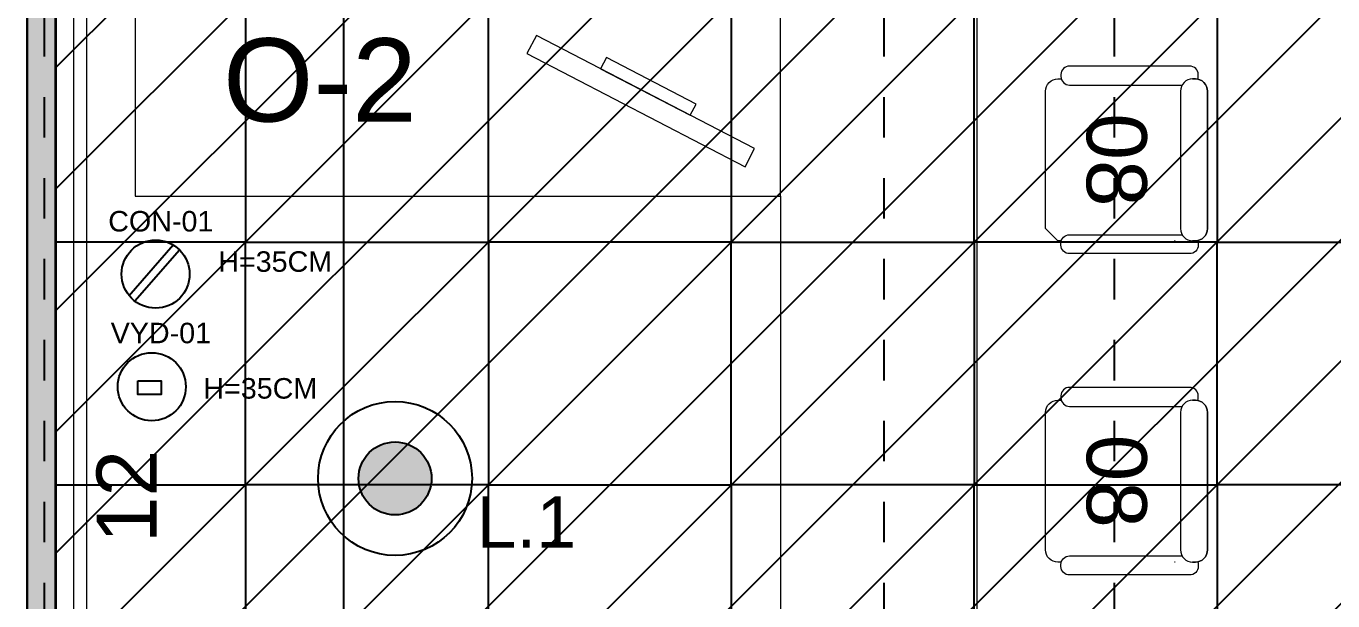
# Model space of a CAD drawing. Header units: millimetres. Extents: x 1966.2 to 2014.6, y 1502.1 to 1522.8.
# Drawn here: x 1995.432 to 1998.66, y 1516.287 to 1517.707 of the extents above; entities that cross this region are included whole.
import ezdxf

# ---------------------------------------------------------------- set-up
doc = ezdxf.new("R2010")
doc.units = ezdxf.units.MM
doc.linetypes.add('ACAD_ISO03W100', pattern=[30, 12, -18])
for name, color, linetype, lineweight in [('CONTACTOS', 40, 'Continuous', 18), ('LUMINARIAS', 3, 'Continuous', 18), ('MUEBLES', 252, 'Continuous', 18), ('MURO TABLAROKA', 253, 'Continuous', 25)]:
    doc.layers.add(name, color=color, linetype=linetype, lineweight=lineweight)
for name, color, linetype in [('COTAS', 252, 'Continuous'), ('EJES', 254, 'ACAD_ISO03W100'), ('MEDIDAS', 252, 'Continuous'), ('PISO 60X60', 1, 'Continuous'), ('TIPO DE MURO', 30, 'Continuous')]:
    doc.layers.add(name, color=color, linetype=linetype)
doc.layers.add('PLAFON LISO', color=4, linetype='Continuous', plot=False)
doc.styles.get("Standard").update_dxf_attribs({"font": 'arial.ttf'})
doc.dimstyles.get("Standard").update_dxf_attribs({"dimtxt": 0.13, "dimasz": 0.1, "dimexe": 0.18, "dimexo": 0.0625, "dimgap": 0.09, "dimtad": 0, "dimtih": 1, "dimtoh": 1, "dimzin": 0, "dimdsep": 46, "dimtxsty": 'Standard', "dimcen": 0.09, "dimadec": 0, "dimazin": 0, "dimtfac": 1, "dimtofl": 0, "dimtmove": 0, "dimatfit": 3, "dimfxl": 1, "dimtolj": 1, "dimtzin": 0, "dimarcsym": 0})

# ---------------------------------------------------------------- blocks, each defined once
blk = doc.blocks.new('*D13')
at = {"layer": 'Defpoints', "color": 0, "lineweight": -3, "transparency": 16777216}
for p in [(1995.2533, 1518.5073), (1995.4339, 1518.5073), (1995.4339, 1511.6885)]:
    blk.add_point(p, dxfattribs=at)
at = {"layer": 'MEDIDAS', "color": 0, "lineweight": -2, "transparency": 16777216}
for p, q in [((1995.3714, 1518.5073), (1995.0733, 1518.5073)), ((1995.2533, 1518.4073), (1995.2533, 1515.2525)), ((1995.2533, 1511.7885), (1995.2533, 1514.9397)), ((1995.3714, 1511.6885), (1995.0733, 1511.6885))]:
    blk.add_line(p, q, dxfattribs=at)
at = {"layer": 'MEDIDAS', "color": 0, "lineweight": -3, "transparency": 16777216}
for points in [[(1995.2366, 1518.4073), (1995.27, 1518.4073), (1995.2533, 1518.5073)], [(1995.2366, 1511.7885), (1995.27, 1511.7885), (1995.2533, 1511.6885)]]:
    blk.add_solid(points, dxfattribs=at)
at = {"layer": 'MEDIDAS', "color": 0, "lineweight": -3, "transparency": 16777216, "insert": (1995.2533, 1515.0961), "char_height": 0.13, "attachment_point": 5}
blk.add_mtext('\\A1;6.82', dxfattribs=at)
blk = doc.blocks.new('PISO')
at = {"layer": 'PISO 60X60', "lineweight": -3}
blk.add_line((1978.129, 1520.2635), (1978.129, 1511.2085), dxfattribs=at)
for points in [[(1978.129, 1517.7735), (1978.5977, 1517.7735), (1978.5977, 1517.1735), (1978.129, 1517.1735)], [(1978.129, 1516.5735), (1978.5977, 1516.5735), (1978.5977, 1517.1735), (1978.129, 1517.1735)], [(1978.129, 1516.5735), (1978.5977, 1516.5735), (1978.5977, 1515.9735), (1978.129, 1515.9735)]]:
    blk.add_lwpolyline(points, dxfattribs=at)
for points in [[(1978.5977, 1517.1735), (1979.1977, 1517.1735), (1979.1977, 1517.7735), (1978.5977, 1517.7735)], [(1979.7977, 1517.1735), (1979.1977, 1517.1735), (1979.1977, 1517.7735), (1979.7977, 1517.7735)], [(1979.7977, 1517.1735), (1980.3977, 1517.1735), (1980.3977, 1517.7735), (1979.7977, 1517.7735)], [(1980.9977, 1517.1735), (1980.3977, 1517.1735), (1980.3977, 1517.7735), (1980.9977, 1517.7735)], [(1980.9977, 1517.1735), (1981.5977, 1517.1735), (1981.5977, 1517.7735), (1980.9977, 1517.7735)], [(1978.5977, 1517.1735), (1979.1977, 1517.1735), (1979.1977, 1516.5735), (1978.5977, 1516.5735)], [(1979.7977, 1517.1735), (1979.1977, 1517.1735), (1979.1977, 1516.5735), (1979.7977, 1516.5735)], [(1979.7977, 1517.1735), (1980.3977, 1517.1735), (1980.3977, 1516.5735), (1979.7977, 1516.5735)], [(1980.9977, 1517.1735), (1980.3977, 1517.1735), (1980.3977, 1516.5735), (1980.9977, 1516.5735)], [(1980.9977, 1517.1735), (1981.5977, 1517.1735), (1981.5977, 1516.5735), (1980.9977, 1516.5735)], [(1978.5977, 1515.9735), (1979.1977, 1515.9735), (1979.1977, 1516.5735), (1978.5977, 1516.5735)], [(1979.7977, 1515.9735), (1979.1977, 1515.9735), (1979.1977, 1516.5735), (1979.7977, 1516.5735)], [(1979.7977, 1515.9735), (1980.3977, 1515.9735), (1980.3977, 1516.5735), (1979.7977, 1516.5735)], [(1980.9977, 1515.9735), (1980.3977, 1515.9735), (1980.3977, 1516.5735), (1980.9977, 1516.5735)], [(1980.9977, 1515.9735), (1981.5977, 1515.9735), (1981.5977, 1516.5735), (1980.9977, 1516.5735)]]:
    blk.add_lwpolyline(points, close=True, dxfattribs=at)
blk = doc.blocks.new('*D91')
at = {"layer": 'COTAS', "color": 0, "lineweight": -2, "transparency": 16777216}
for p, q in [((1995.5664, 1518.5035), (1996.3954, 1518.5035)), ((1996.2154, 1518.4035), (1996.2154, 1515.0124)), ((1996.2154, 1511.3085), (1996.2154, 1514.6995)), ((1995.5664, 1511.2085), (1996.3954, 1511.2085))]:
    blk.add_line(p, q, dxfattribs=at)
at = {"layer": 'COTAS', "color": 0, "lineweight": -3, "transparency": 16777216}
for points in [[(1996.1988, 1518.4035), (1996.2321, 1518.4035), (1996.2154, 1518.5035)], [(1996.1988, 1511.3085), (1996.2321, 1511.3085), (1996.2154, 1511.2085)]]:
    blk.add_solid(points, dxfattribs=at)
at = {"layer": 'Defpoints', "color": 0, "lineweight": -3, "transparency": 16777216}
for p in [(1995.5039, 1518.5035), (1995.5039, 1511.2085), (1996.2154, 1511.2085)]:
    blk.add_point(p, dxfattribs=at)
at = {"layer": 'COTAS', "color": 0, "lineweight": -3, "transparency": 16777216, "insert": (1996.2154, 1514.856), "char_height": 0.13, "attachment_point": 5}
blk.add_mtext('\\A1;7.30', dxfattribs=at)

msp = doc.modelspace()

# ---------------------------------------------------------------- hatches: boundary and pattern name
at = {"layer": 'LUMINARIAS', "lineweight": -3}
h = msp.add_hatch(color=256, dxfattribs=at)
h.dxf.hatch_style = 1
edge = h.paths.add_edge_path()
edge.add_arc((1996.343, 1516.5894), 0.0902, 0, 360)
at = {"layer": 'MURO TABLAROKA'}
h = msp.add_hatch(color=256, dxfattribs=at)
h.dxf.hatch_style = 1
h.paths.add_polyline_path([(1995.4339, 1511.1385), (1995.4339, 1521.4435), (1995.5039, 1521.4435), (1995.5039, 1511.2085), (1995.8839, 1511.2085), (1995.8839, 1511.1385)])
at = {"layer": 'PLAFON LISO', "lineweight": -3}
h = msp.add_hatch(dxfattribs=at)
h.set_pattern_fill('JIS_WOOD', color=256, scale=0.3)
h.paths.add_polyline_path([(1999.5823, 1511.2085), (1995.5039, 1511.2085), (1995.5039, 1518.5035), (1995.5439, 1518.5035), (1995.5439, 1518.5837), (1995.5039, 1518.5837), (1995.5039, 1520.2635), (1997.5339, 1520.2635), (1997.5339, 1518.5835), (1996.3239, 1518.5835), (1996.3239, 1518.5035), (1996.3639, 1518.5035), (1996.3639, 1518.5135), (1997.5339, 1518.5135), (1997.5339, 1518.3635), (1998.1339, 1518.3635), (1998.1339, 1518.9335), (1997.5839, 1518.9335), (1997.5839, 1520.3335), (1995.5039, 1520.3335), (1995.5039, 1521.3735), (1997.5139, 1521.3735), (1997.5139, 1521.2544), (1997.5839, 1521.2544), (1997.5839, 1521.3735), (2001.3726, 1521.3735), (2001.3739, 1518.5335), (2001.2739, 1518.5335), (2001.2739, 1518.4735), (2001.3039, 1518.4735), (2001.3039, 1518.4635), (2000.4639, 1518.4635), (2000.4639, 1518.4735), (2000.4939, 1518.4735), (2000.4939, 1518.5335), (1999.5839, 1518.5335), (1999.5839, 1519.0535), (1999.5139, 1519.0535), (1999.5139, 1518.9335), (1998.9839, 1518.9335), (1998.9839, 1518.3635), (1999.5839, 1518.3635)])
at = {"layer": 'TIPO DE MURO', "lineweight": -3, "true_color": 0x139b48}
h = msp.add_hatch(color=114, dxfattribs=at)
h.dxf.hatch_style = 1
h.paths.add_polyline_path([(1995.4339, 1511.1385), (1995.4339, 1521.4435), (1995.5039, 1521.4435), (1995.5039, 1511.2085), (1995.8839, 1511.2085), (1995.8839, 1511.1385)])
h.paths.add_polyline_path([(2001.4439, 1521.4435), (1995.5039, 1521.4435), (1995.5039, 1521.3735), (2001.4439, 1521.3735)])
h.paths.add_polyline_path([(1995.5039, 1520.2635), (1997.5039, 1520.2635), (1997.5339, 1520.2635), (1997.5339, 1518.5835), (1997.6039, 1518.5835), (1997.6039, 1518.4335), (1998.0639, 1518.4335), (1998.0639, 1518.6635), (1998.1339, 1518.6635), (1998.1339, 1518.9335), (1997.5839, 1518.9335), (1997.5839, 1520.3335), (1997.5139, 1520.3335), (1995.5139, 1520.3335), (1995.5039, 1520.3335)])
h.paths.add_polyline_path([(1999.5139, 1519.0535), (1999.5139, 1518.9335), (1998.9839, 1518.9335), (1998.9839, 1518.6635), (1999.0539, 1518.6635), (1999.0539, 1518.4335), (1999.5139, 1518.4335), (1999.5139, 1518.5335), (1999.5839, 1518.5335), (1999.5839, 1519.0535)])
h.paths.add_polyline_path([(2000.4639, 1518.4635), (2000.4639, 1518.4735), (2000.4939, 1518.4735), (2000.4939, 1518.4835), (2000.4939, 1518.5235), (2000.4639, 1518.5235), (2000.4639, 1518.5335), (1999.5839, 1518.5335), (1999.5139, 1518.5335), (1999.5139, 1518.4635), (1999.5139, 1518.4335), (1999.0539, 1518.4335), (1999.0539, 1518.5935), (1999.0539, 1518.6635), (1998.9839, 1518.6635), (1998.9839, 1518.5935), (1998.9839, 1518.3635), (1999.5839, 1518.3635), (1999.5839, 1518.4635)])
h.paths.add_polyline_path([(2001.3739, 1519.0635), (2001.3726, 1521.3735), (2001.4439, 1521.3735), (2001.4439, 1519.0635)])
h.paths.add_polyline_path([(1999.6439, 1511.1385), (1999.6439, 1511.2085), (2001.3739, 1511.2085), (2001.3739, 1512.0885), (2001.4439, 1512.0885), (2001.4439, 1511.1385)])
h.paths.add_polyline_path([(1998.0639, 1518.6635), (1998.0639, 1518.5935), (1998.0639, 1518.4335), (1997.6039, 1518.4335), (1997.6039, 1518.5135), (1997.6039, 1518.5835), (1997.5339, 1518.5835), (1996.3639, 1518.5835), (1996.3239, 1518.5835), (1996.3239, 1518.5135), (1996.3239, 1518.5035), (1996.3639, 1518.5035), (1996.3639, 1518.5135), (1997.5339, 1518.5135), (1997.5339, 1518.3635), (1998.1339, 1518.3635), (1998.1339, 1518.5935), (1998.1339, 1518.6635)])
h.paths.add_polyline_path([(1997.5839, 1521.3235), (1997.5139, 1521.3235), (1997.5139, 1521.3735), (1997.5839, 1521.3735)])

# ---------------------------------------------------------------- linework, layer by layer
at = {"layer": 'CONTACTOS', "lineweight": -3}
for p, q in [((1995.6857, 1517.0408), (1995.7946, 1517.1665)), ((1995.6998, 1517.028), (1995.8103, 1517.1547))]:
    msp.add_line(p, q, dxfattribs=at)
at = {"layer": 'CONTACTOS', "color": 6, "lineweight": -3}
msp.add_lwpolyline([(1995.7075, 1516.8304), (1995.765, 1516.8304), (1995.765, 1516.7972), (1995.7075, 1516.7972)], close=True, dxfattribs=at)
at = {"layer": 'CONTACTOS', "lineweight": -3}
msp.add_circle((1995.7515, 1517.0943), 0.0841, dxfattribs=at)
at = {"layer": 'CONTACTOS', "color": 6, "lineweight": -3}
msp.add_circle((1995.742, 1516.8161), 0.0841, dxfattribs=at)
at = {"layer": 'EJES', "lineweight": -3, "ltscale": 0.005}
for p, q in [((1995.4758, 1522.3318), (1995.4758, 1509.5299)), ((1997.551, 1522.3318), (1997.551, 1509.5299)), ((1998.1198, 1522.3318), (1998.1198, 1509.5299))]:
    msp.add_line(p, q, dxfattribs=at)
at = {"layer": 'LUMINARIAS', "lineweight": -3}
for radius in [0.1902, 0.0902]:
    msp.add_circle((1996.343, 1516.5894), radius, dxfattribs=at)
at = {"layer": 'MUEBLES'}
for points in [[(1995.5483, 1515.3776), (1995.5817, 1515.3776), (1995.5817, 1517.7776), (1995.5483, 1517.7776)], [(1996.6688, 1517.6392), (1997.2078, 1517.3595), (1997.2312, 1517.4046), (1996.6922, 1517.6843)], [(1996.851, 1517.6019), (1997.0724, 1517.487), (1997.0867, 1517.5144), (1996.8652, 1517.6293)]]:
    msp.add_lwpolyline(points, close=True, dxfattribs=at)
for points in [[(1997.2958, 1517.2872), (1997.2958, 1516.1085), (1997.7811, 1516.1085), (1997.7811, 1517.7726), (1995.701, 1517.7726), (1995.701, 1517.2872), (1997.2958, 1517.2872), (1997.2958, 1517.7726)], [(1998.2704, 1517.1767), (1998.2686, 1517.1767)], [(1998.2704, 1516.3827), (1998.2686, 1516.3827)]]:
    msp.add_lwpolyline(points, dxfattribs=at)
for points in [[(1998.3263, 1517.5761, 0.079872), (1998.3274, 1517.5827), (1998.3274, 1517.5875, 0.414214), (1998.3063, 1517.6086), (1998.0095, 1517.6086, 0.414214), (1997.9884, 1517.5875), (1997.9884, 1517.5827, 0.414214), (1998.0095, 1517.5617), (1998.2876, 1517.5617)], [(1997.9893, 1517.1767), (1997.9804, 1517.1767), (1997.9504, 1517.2067), (1997.9504, 1517.5467, -0.414214), (1997.9804, 1517.5767), (1997.9893, 1517.5767)], [(1998.3136, 1517.5767), (1998.3204, 1517.5767, -0.414214), (1998.3504, 1517.5467), (1998.3504, 1517.2067, -0.414214), (1998.3204, 1517.1767), (1998.3136, 1517.1767)], [(1998.3263, 1517.1773, -0.079872), (1998.3274, 1517.1707), (1998.3274, 1517.166, -0.414214), (1998.3063, 1517.1449), (1998.0095, 1517.1449, -0.414214), (1997.9884, 1517.166), (1997.9884, 1517.1707, -0.414214), (1998.0095, 1517.1918), (1998.2876, 1517.1918)], [(1998.3263, 1516.7821, 0.079872), (1998.3274, 1516.7887), (1998.3274, 1516.7935, 0.414214), (1998.3063, 1516.8145), (1998.0095, 1516.8145, 0.414214), (1997.9884, 1516.7935), (1997.9884, 1516.7887, 0.414214), (1998.0095, 1516.7676), (1998.2876, 1516.7676)], [(1997.9893, 1516.3827), (1997.9804, 1516.3827, -0.414214), (1997.9504, 1516.4127), (1997.9504, 1516.7527, -0.414214), (1997.9804, 1516.7827), (1997.9893, 1516.7827)], [(1998.3136, 1516.7827), (1998.3204, 1516.7827, -0.414214), (1998.3504, 1516.7527), (1998.3504, 1516.4127, -0.414214), (1998.3204, 1516.3827), (1998.3136, 1516.3827)], [(1998.3263, 1516.3833, -0.079872), (1998.3274, 1516.3767), (1998.3274, 1516.3719, -0.414214), (1998.3063, 1516.3508), (1998.0095, 1516.3508, -0.414214), (1997.9884, 1516.3719), (1997.9884, 1516.3767, -0.414214), (1998.0095, 1516.3978), (1998.2876, 1516.3978)]]:
    msp.add_lwpolyline(points, format="xyb", dxfattribs=at)
for points in [[(1998.3136, 1517.1767), (1998.3204, 1517.1767, 0.414214), (1998.3504, 1517.2067), (1998.3504, 1517.5467, 0.414214), (1998.3204, 1517.5767), (1998.3136, 1517.5767, 0.414214), (1998.2836, 1517.5467), (1998.2836, 1517.2067, 0.414214)], [(1998.3136, 1516.3827), (1998.3204, 1516.3827, 0.414214), (1998.3504, 1516.4127), (1998.3504, 1516.7527, 0.414214), (1998.3204, 1516.7827), (1998.3136, 1516.7827, 0.414214), (1998.2836, 1516.7527), (1998.2836, 1516.4127, 0.414214)]]:
    msp.add_lwpolyline(points, format="xyb", close=True, dxfattribs=at)
at = {"layer": 'MURO TABLAROKA'}
msp.add_lwpolyline([(1995.4339, 1511.1385), (1995.4339, 1521.4435), (1995.5039, 1521.4435), (1995.5039, 1511.2085), (1995.8839, 1511.2085), (1995.8839, 1511.1385)], close=True, dxfattribs=at)
at = {"layer": 'MURO TABLAROKA', "color": 7}
for points in [[(2001.4439, 1521.4435), (1995.4339, 1521.4435), (1995.4339, 1511.1385)], [(1995.5039, 1511.2085), (1995.5039, 1518.5035), (1995.5439, 1518.5035), (1995.5439, 1518.5837), (1995.5039, 1518.5837), (1995.5039, 1520.2635), (1997.5339, 1520.2635), (1997.5339, 1518.5835), (1996.3239, 1518.5835), (1996.3239, 1518.5035), (1996.3639, 1518.5035), (1996.3639, 1518.5135), (1997.5339, 1518.5135), (1997.5339, 1518.3635), (1998.1339, 1518.3635), (1998.1339, 1518.9335), (1997.5839, 1518.9335), (1997.5839, 1520.3335)]]:
    msp.add_lwpolyline(points, dxfattribs=at)
at = {"layer": 'PLAFON LISO', "lineweight": -3}
msp.add_lwpolyline([(1995.5039, 1511.2085), (1995.5039, 1518.5035), (1995.5439, 1518.5035), (1995.5439, 1518.5837), (1995.5039, 1518.5837), (1995.5039, 1520.2635), (1997.5339, 1520.2635), (1997.5339, 1518.5835), (1996.3239, 1518.5835), (1996.3239, 1518.5035), (1996.3639, 1518.5035), (1996.3639, 1518.5135), (1997.5339, 1518.5135), (1997.5339, 1518.3635), (1998.1339, 1518.3635), (1998.1339, 1518.9335), (1997.5839, 1518.9335), (1997.5839, 1520.3335)], dxfattribs=at)

# ---------------------------------------------------------------- block references
at = {"layer": 'PISO 60X60', "lineweight": -3}
msp.add_blockref('PISO', (17.3762, 0), dxfattribs=at)

# ---------------------------------------------------------------- texts
at = {"layer": 'CONTACTOS', "color": 7}
for s, p in [('CON-01', (1995.6344, 1517.1997)), ('H=35CM', (1995.9063, 1517.1001)), ('VYD-01', (1995.6405, 1516.9235)), ('H=35CM', (1995.8695, 1516.7867))]:
    msp.add_text(s, height=0.05069, dxfattribs=at).set_placement(p)
at = {"layer": 'LUMINARIAS', "color": 10}
msp.add_text('L.1', height=0.12648, dxfattribs=at).set_placement((1996.5448, 1516.4185))
at = {"layer": 'MUEBLES'}
msp.add_text('O-2', height=0.20569, dxfattribs=at).set_placement((1995.9179, 1517.4714))
for s, rotation, p in [('08', 270, (1998.052, 1517.4917)), ('08', 270, (1998.052, 1516.6977)), ('12', 90, (1995.7538, 1516.4294))]:
    msp.add_text(s, height=0.14832, rotation=rotation, dxfattribs=at).set_placement(p)

# ---------------------------------------------------------------- dimensions: what is measured, and where the dimension line sits
at = {"layer": 'COTAS', "lineweight": -3}
dim = msp.add_linear_dim(base=(1996.2154405082, 1511.2084648304), p1=(1995.5039156398, 1518.5034648304), p2=(1995.5039156398, 1511.2084648304), angle=90, dimstyle='Standard', dxfattribs=at)
dim.commit()
dim.dimension.update_dxf_attribs({"geometry": '*D91', "text_midpoint": (1996.2154405082, 1514.8559648304)})
at = {"layer": 'MEDIDAS', "lineweight": -3}
dim = msp.add_linear_dim(base=(1995.2533, 1518.5073), p1=(1995.4339, 1511.6885), p2=(1995.4339, 1518.5073), angle=90, dimstyle='Standard', dxfattribs=at)
dim.commit()
dim.dimension.update_dxf_attribs({"geometry": '*D13', "text_midpoint": (1995.2533, 1515.0961), "dimtype": 160})

doc.saveas('drawing.dxf')
